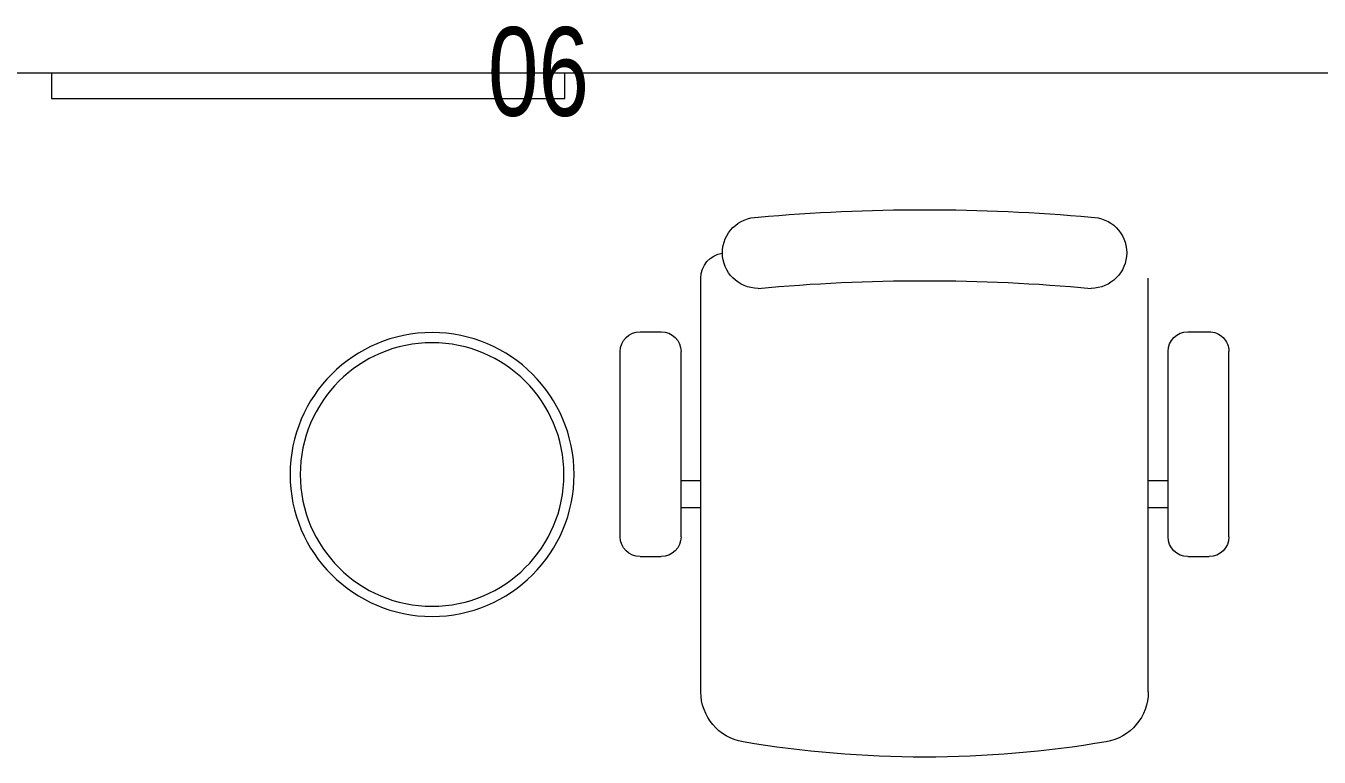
# Model space of a CAD drawing. Extents: x -234346 to 58427, y -132654 to -82394.
# Drawn here: x -36438 to -35163, y -101447 to -100726 of the extents above; entities that cross this region are included whole.
import ezdxf

# ---------------------------------------------------------------- set-up
doc = ezdxf.new("R2010")
doc.units = 0
doc.header["$LTSCALE"] = 8
doc.layers.get('0').update_dxf_attribs({"color": 9, "lineweight": 5})
for name, color, linetype, lineweight in [('72_EGR_EQP_TAG', 9, 'Continuous', 5), ('LOADING', 9, 'Continuous', 5), ('NEW Wall', 9, 'Continuous', 5), ('Walls', 9, 'Continuous', 5)]:
    doc.layers.add(name, color=color, linetype=linetype, lineweight=lineweight)
doc.styles.add('X3G_ENTITY_257CFD', font='swisscl.ttf', dxfattribs={"height": 200})

# ---------------------------------------------------------------- blocks, each defined once
blk = doc.blocks.new('WM00001-P')
at = {"layer": 'LOADING'}
for radius in [0.14, 0.13]:
    blk.add_circle((0, 0), radius, dxfattribs=at)
blk = doc.blocks.new('*X17')
for p, q in [((5, 3), (5, 3)), ((5, 3), (5, 3)), ((5, 3), (5, 3)), ((5, 3), (5, 3)), ((5, 3), (5, 3)), ((5, 3), (5, 3)), ((5, 3), (5, 3)), ((5, 3), (5, 3)), ((5, 3), (5, 3)), ((5, 3), (5, 3)), ((5, 3), (5, 3)), ((5, 3), (5, 3)), ((5, 3), (5, 3)), ((5, 3), (5, 3)), ((5, 3), (5, 3)), ((5, 3), (5, 3)), ((5, 3), (5, 3)), ((5, 3), (5, 3)), ((5, 3), (5, 3)), ((5, 3), (5, 3)), ((5, 3), (5, 3)), ((5, 3), (5, 3)), ((5, 3), (5, 3)), ((5, 3), (5, 3)), ((5, 3), (5, 3)), ((5, 3), (5, 3)), ((5, 3), (5, 3)), ((5, 3), (5, 3)), ((5, 3), (5, 3)), ((5, 3), (5, 3)), ((5, 3), (5, 3)), ((5, 3), (5, 3)), ((5, 3), (5, 3)), ((5, 3), (5, 3)), ((5, 3), (5, 3)), ((5, 3), (5, 3)), ((5, 3), (5, 3)), ((5, 3), (5, 3)), ((5, 3), (5, 3)), ((5, 3), (5, 3)), ((5, 3), (5, 3)), ((5, 3), (5, 3)), ((5, 3), (5, 3)), ((5, 3), (5, 3)), ((5, 3), (5, 3)), ((5, 3), (5, 3)), ((5, 3), (5, 3)), ((5, 3), (5, 3)), ((5, 3), (5, 3)), ((5, 3), (5, 3)), ((5, 3), (5, 3)), ((5, 3), (5, 3)), ((5, 3), (5, 3)), ((5, 3), (5, 3)), ((5, 3), (5, 3)), ((5, 3), (5, 3)), ((5, 3), (5, 3)), ((5, 3), (5, 3)), ((5, 3), (5, 3)), ((5, 3), (5, 3)), ((5, 3), (5, 3)), ((5, 3), (5, 3)), ((5, 3), (5, 3)), ((5, 3), (5, 3)), ((5, 3), (5, 3)), ((5, 3), (5, 3)), ((6, 3), (5, 3)), ((5, 3), (5, 3)), ((6, 3), (5, 3)), ((5, 3), (5, 3)), ((6, 3), (5, 3)), ((5, 3), (5, 3)), ((6, 3), (5, 3)), ((5, 3), (5, 3)), ((5, 3), (5, 3)), ((5, 3), (5, 3)), ((5, 3), (5, 3)), ((5, 3), (5, 3)), ((5, 3), (5, 3)), ((5, 3), (5, 3)), ((5, 3), (5, 3)), ((5, 3), (5, 3)), ((5, 3), (5, 3)), ((5, 3), (5, 3)), ((5, 3), (5, 3)), ((5, 3), (5, 3)), ((5, 3), (5, 3)), ((5, 3), (5, 3)), ((5, 3), (5, 3)), ((5, 3), (5, 3)), ((5, 3), (5, 3)), ((5, 3), (5, 3)), ((5, 3), (5, 3)), ((5, 3), (5, 3)), ((5, 3), (5, 3)), ((5, 3), (5, 3)), ((6, 3), (6, 3)), ((6, 3), (6, 3)), ((6, 3), (6, 3)), ((6, 3), (6, 3)), ((6, 3), (6, 3)), ((6, 3), (6, 3)), ((6, 3), (6, 3)), ((6, 3), (6, 3)), ((6, 3), (6, 3)), ((6, 3), (6, 3)), ((6, 3), (6, 3)), ((6, 3), (6, 3)), ((6, 3), (6, 3)), ((6, 3), (6, 3)), ((6, 3), (6, 3)), ((6, 3), (6, 3)), ((6, 3), (6, 3)), ((6, 3), (6, 3)), ((6, 3), (6, 3)), ((6, 3), (6, 3)), ((6, 3), (6, 3)), ((6, 3), (6, 3)), ((6, 3), (6, 3)), ((6, 3), (6, 3)), ((6, 3), (6, 3)), ((6, 3), (6, 3)), ((6, 3), (6, 3)), ((6, 3), (6, 3)), ((6, 3), (6, 3)), ((6, 3), (6, 3)), ((6, 3), (6, 3)), ((6, 3), (6, 3)), ((6, 3), (6, 3)), ((6, 3), (6, 3)), ((6, 3), (6, 3)), ((6, 3), (6, 3)), ((6, 3), (6, 3)), ((6, 3), (6, 3)), ((6, 3), (6, 3)), ((6, 3), (6, 3)), ((6, 3), (6, 3)), ((6, 3), (6, 3)), ((6, 3), (6, 3)), ((6, 3), (6, 3)), ((6, 3), (6, 3)), ((6, 3), (6, 3)), ((6, 3), (6, 3)), ((6, 3), (6, 3)), ((6, 3), (6, 3)), ((6, 3), (6, 3)), ((6, 3), (6, 3)), ((6, 3), (6, 3)), ((6, 3), (6, 3)), ((6, 3), (6, 3)), ((6, 3), (6, 3)), ((6, 3), (6, 3)), ((6, 3), (6, 3)), ((6, 3), (6, 3)), ((6, 3), (6, 3)), ((6, 3), (6, 3)), ((6, 3), (6, 3)), ((6, 3), (6, 3)), ((6, 3), (6, 3)), ((6, 3), (6, 3)), ((6, 3), (6, 3)), ((6, 3), (6, 3)), ((6, 3), (6, 3)), ((6, 3), (6, 3)), ((6, 3), (6, 3)), ((6, 3), (6, 3)), ((6, 3), (6, 3)), ((6, 3), (6, 3)), ((6, 3), (6, 3)), ((6, 3), (6, 3)), ((6, 3), (6, 3)), ((6, 3), (6, 3)), ((6, 3), (6, 3)), ((6, 3), (6, 3)), ((6, 3), (6, 3)), ((6, 3), (6, 3)), ((6, 3), (6, 3)), ((6, 3), (6, 3)), ((6, 3), (6, 3)), ((6, 3), (6, 3)), ((6, 3), (6, 3)), ((6, 3), (6, 3)), ((6, 3), (6, 3)), ((6, 3), (6, 3)), ((6, 3), (6, 3)), ((6, 3), (6, 3)), ((6, 3), (6, 3)), ((6, 3), (6, 3)), ((6, 3), (6, 3)), ((6, 3), (6, 3)), ((6, 3), (6, 3)), ((6, 3), (6, 3)), ((6, 3), (6, 3)), ((6, 3), (6, 3)), ((6, 3), (6, 3)), ((6, 3), (6, 3)), ((6, 3), (6, 3)), ((6, 3), (6, 3)), ((6, 3), (6, 3)), ((6, 3), (6, 3)), ((6, 3), (6, 3)), ((6, 3), (6, 3)), ((6, 3), (6, 3)), ((6, 3), (6, 3)), ((6, 3), (6, 3)), ((6, 3), (6, 3)), ((6, 3), (6, 3)), ((6, 3), (6, 3)), ((6, 3), (6, 3)), ((6, 3), (6, 3)), ((6, 3), (6, 3)), ((6, 3), (6, 3)), ((6, 3), (6, 3)), ((6, 3), (6, 3)), ((6, 3), (6, 3)), ((6, 3), (6, 3)), ((6, 3), (6, 3)), ((6, 3), (6, 3)), ((6, 3), (6, 3)), ((6, 3), (6, 3)), ((6, 3), (6, 3)), ((6, 3), (6, 3)), ((6, 3), (6, 3)), ((6, 3), (6, 3)), ((6, 3), (6, 3)), ((6, 3), (6, 3)), ((6, 3), (6, 3)), ((6, 3), (6, 3)), ((6, 3), (6, 3)), ((6, 3), (6, 3)), ((6, 3), (6, 3)), ((6, 3), (6, 3)), ((6, 3), (6, 3)), ((6, 3), (6, 3)), ((6, 3), (6, 3)), ((6, 3), (6, 3)), ((6, 3), (6, 3)), ((6, 3), (6, 3)), ((6, 3), (6, 3)), ((6, 3), (6, 3)), ((6, 3), (6, 3)), ((6, 3), (6, 3)), ((6, 3), (6, 3)), ((6, 3), (6, 3)), ((6, 3), (6, 3)), ((6, 3), (6, 3)), ((6, 3), (6, 3)), ((6, 3), (6, 3)), ((6, 3), (6, 3)), ((6, 3), (6, 3)), ((6, 3), (6, 3)), ((6, 3), (6, 3)), ((6, 3), (6, 3)), ((6, 3), (6, 3)), ((6, 3), (6, 3)), ((6, 3), (6, 3)), ((6, 3), (6, 3)), ((6, 3), (6, 3)), ((6, 3), (6, 3)), ((6, 3), (6, 3)), ((6, 3), (6, 3)), ((6, 3), (6, 3)), ((6, 3), (6, 3)), ((6, 3), (6, 3)), ((6, 3), (6, 3)), ((6, 3), (6, 3)), ((6, 3), (6, 3)), ((6, 3), (6, 3)), ((6, 3), (6, 3)), ((6, 3), (6, 3)), ((6, 3), (6, 3)), ((6, 3), (6, 3)), ((6, 3), (6, 3)), ((6, 3), (6, 3)), ((6, 3), (6, 3)), ((6, 3), (6, 3)), ((6, 3), (6, 3)), ((6, 3), (6, 3)), ((6, 3), (6, 3)), ((6, 3), (6, 3)), ((6, 3), (6, 3)), ((6, 3), (6, 3)), ((6, 3), (6, 3)), ((6, 3), (6, 3)), ((6, 3), (6, 3)), ((6, 3), (6, 3)), ((6, 3), (6, 3)), ((6, 3), (6, 3)), ((6, 3), (6, 3)), ((6, 3), (6, 3)), ((6, 3), (6, 3)), ((6, 3), (6, 3)), ((6, 3), (6, 3)), ((6, 3), (6, 3)), ((6, 3), (6, 3)), ((6, 3), (6, 3)), ((6, 3), (6, 3)), ((6, 3), (6, 3)), ((6, 3), (6, 3)), ((6, 3), (6, 3)), ((6, 3), (5, 3)), ((6, 3), (5, 3)), ((6, 3), (5, 3)), ((6, 3), (5, 3)), ((6, 3), (5, 3)), ((6, 3), (6, 3)), ((6, 3), (6, 3)), ((6, 3), (6, 3)), ((6, 3), (6, 3)), ((6, 3), (6, 3)), ((6, 3), (6, 3)), ((6, 3), (6, 3)), ((6, 3), (6, 3)), ((6, 3), (6, 3)), ((6, 3), (6, 3)), ((6, 3), (6, 3)), ((6, 3), (6, 3)), ((6, 3), (6, 3)), ((6, 3), (6, 3)), ((6, 3), (6, 3)), ((6, 3), (6, 3)), ((6, 3), (6, 3)), ((6, 3), (6, 3)), ((6, 3), (6, 3)), ((6, 3), (6, 3)), ((6, 3), (6, 3)), ((6, 3), (6, 3)), ((6, 3), (6, 3)), ((6, 3), (6, 3)), ((6, 3), (6, 3)), ((6, 3), (6, 3)), ((6, 3), (6, 3)), ((6, 3), (6, 3)), ((6, 3), (6, 3)), ((6, 3), (6, 3)), ((6, 3), (6, 3)), ((6, 3), (6, 3)), ((6, 3), (6, 3)), ((6, 3), (6, 3)), ((6, 3), (6, 3)), ((6, 3), (6, 3)), ((6, 3), (6, 3)), ((6, 3), (6, 3)), ((6, 3), (6, 3)), ((6, 3), (6, 3)), ((6, 3), (6, 3)), ((6, 3), (6, 3)), ((6, 3), (6, 3)), ((6, 3), (6, 3)), ((6, 3), (6, 3)), ((6, 3), (6, 3)), ((6, 3), (6, 3)), ((6, 3), (6, 3)), ((6, 3), (6, 3)), ((6, 3), (6, 3)), ((6, 3), (6, 3)), ((6, 3), (6, 3)), ((6, 3), (6, 3)), ((6, 3), (6, 3)), ((6, 3), (6, 3)), ((6, 3), (6, 3)), ((6, 3), (6, 3)), ((6, 3), (6, 3)), ((6, 3), (6, 3)), ((6, 3), (6, 3)), ((6, 3), (6, 3)), ((6, 3), (6, 3)), ((6, 3), (6, 3)), ((6, 3), (6, 3)), ((6, 3), (6, 3)), ((6, 3), (6, 3)), ((6, 3), (6, 3)), ((6, 3), (6, 3)), ((6, 3), (6, 3)), ((6, 3), (6, 3)), ((6, 3), (6, 3)), ((6, 3), (6, 3)), ((6, 3), (6, 3)), ((6, 3), (6, 3)), ((6, 3), (6, 3)), ((6, 3), (6, 3)), ((6, 3), (6, 3)), ((6, 3), (6, 3)), ((6, 3), (6, 3)), ((6, 3), (6, 3)), ((6, 3), (6, 3)), ((6, 3), (6, 3)), ((6, 3), (6, 3)), ((6, 3), (6, 3)), ((6, 3), (6, 3)), ((6, 3), (6, 3)), ((6, 3), (6, 3)), ((6, 3), (6, 3)), ((6, 3), (6, 3)), ((6, 3), (6, 3)), ((6, 3), (6, 3)), ((6, 3), (6, 3)), ((6, 3), (6, 3)), ((6, 3), (6, 3)), ((6, 3), (6, 3)), ((6, 3), (6, 3)), ((6, 3), (6, 3)), ((6, 3), (6, 3)), ((6, 3), (6, 3)), ((6, 3), (6, 3)), ((6, 3), (6, 3)), ((6, 3), (6, 3)), ((6, 3), (6, 3)), ((6, 3), (6, 3)), ((6, 3), (6, 3)), ((6, 3), (6, 3)), ((6, 3), (6, 3)), ((6, 3), (6, 3)), ((6, 3), (6, 3)), ((6, 3), (6, 3)), ((6, 3), (6, 3)), ((6, 3), (6, 3)), ((6, 3), (6, 3)), ((6, 3), (6, 3)), ((6, 3), (6, 3)), ((6, 3), (6, 3)), ((6, 3), (6, 3)), ((6, 3), (6, 3)), ((6, 3), (6, 3)), ((6, 3), (6, 3)), ((6, 3), (6, 3)), ((6, 3), (6, 3)), ((6, 3), (6, 3)), ((6, 3), (6, 3)), ((6, 3), (6, 3)), ((6, 3), (6, 3)), ((6, 3), (6, 3)), ((6, 3), (6, 3)), ((6, 3), (6, 3)), ((6, 3), (6, 3)), ((6, 3), (6, 3)), ((6, 3), (6, 3)), ((6, 3), (6, 3)), ((6, 3), (6, 3)), ((6, 3), (6, 3)), ((6, 3), (6, 3)), ((6, 3), (6, 3)), ((6, 3), (6, 3)), ((6, 3), (6, 3)), ((6, 3), (6, 3)), ((6, 3), (6, 3)), ((6, 3), (6, 3)), ((6, 3), (6, 3)), ((6, 3), (6, 3)), ((6, 3), (6, 3)), ((6, 3), (6, 3)), ((6, 3), (6, 3)), ((6, 3), (6, 3)), ((6, 3), (6, 3)), ((6, 3), (6, 3)), ((6, 3), (6, 3)), ((6, 3), (6, 3)), ((6, 3), (6, 3)), ((6, 3), (6, 3)), ((6, 3), (6, 3)), ((6, 3), (6, 3)), ((6, 3), (6, 3)), ((6, 3), (6, 3)), ((6, 3), (6, 3)), ((6, 3), (6, 3)), ((6, 3), (6, 3)), ((6, 3), (6, 3)), ((6, 3), (6, 3)), ((6, 3), (6, 3)), ((6, 3), (6, 3)), ((6, 3), (6, 3)), ((6, 3), (6, 3)), ((6, 3), (6, 3)), ((6, 3), (6, 3)), ((6, 3), (6, 3)), ((6, 3), (6, 3)), ((6, 3), (6, 3)), ((6, 3), (6, 3)), ((6, 3), (6, 3)), ((6, 3), (6, 3)), ((6, 3), (6, 3)), ((6, 3), (6, 3)), ((6, 3), (6, 3)), ((6, 3), (6, 3)), ((6, 3), (6, 3)), ((6, 3), (6, 3)), ((6, 3), (6, 3)), ((6, 3), (6, 3)), ((6, 3), (6, 3)), ((6, 3), (6, 3)), ((6, 3), (6, 3)), ((6, 3), (6, 3)), ((6, 3), (6, 3)), ((6, 3), (6, 3)), ((6, 3), (6, 3)), ((6, 3), (6, 3)), ((6, 3), (6, 3)), ((6, 3), (6, 3)), ((6, 3), (6, 3)), ((6, 3), (6, 3)), ((6, 3), (6, 3)), ((6, 3), (6, 3)), ((6, 3), (6, 3)), ((6, 3), (6, 3)), ((6, 3), (6, 3)), ((6, 3), (6, 3)), ((6, 3), (6, 3)), ((6, 3), (6, 3)), ((6, 3), (6, 3)), ((6, 3), (6, 3)), ((6, 3), (6, 3)), ((6, 3), (6, 3)), ((6, 3), (6, 3)), ((6, 3), (6, 3)), ((6, 3), (6, 3)), ((6, 3), (6, 3)), ((6, 3), (6, 3)), ((6, 3), (6, 3)), ((6, 3), (6, 3)), ((6, 3), (6, 3)), ((6, 3), (6, 3)), ((6, 3), (6, 3)), ((6, 3), (6, 3)), ((6, 3), (6, 3)), ((6, 3), (6, 3)), ((6, 3), (6, 3)), ((6, 3), (6, 3)), ((6, 3), (6, 3)), ((6, 3), (6, 3)), ((6, 3), (6, 3)), ((6, 3), (6, 3)), ((6, 3), (6, 3)), ((6, 3), (6, 3)), ((6, 3), (6, 3)), ((6, 3), (6, 3)), ((6, 3), (6, 3)), ((6, 3), (6, 3)), ((6, 3), (6, 3)), ((6, 3), (6, 3)), ((6, 3), (6, 3)), ((6, 3), (6, 3)), ((6, 3), (6, 3)), ((6, 3), (6, 3)), ((6, 3), (6, 3)), ((6, 3), (6, 3)), ((6, 3), (6, 3)), ((6, 3), (6, 3)), ((6, 3), (6, 3)), ((6, 3), (6, 3)), ((6, 3), (6, 3)), ((6, 3), (6, 3)), ((6, 3), (6, 3)), ((6, 3), (6, 3)), ((6, 3), (6, 3)), ((6, 3), (6, 3)), ((6, 3), (6, 3)), ((6, 3), (6, 3)), ((6, 3), (6, 3)), ((6, 3), (6, 3)), ((6, 3), (6, 3)), ((6, 3), (6, 3)), ((6, 3), (6, 3)), ((6, 3), (6, 3)), ((6, 3), (6, 3)), ((6, 3), (6, 3)), ((6, 3), (6, 3)), ((6, 3), (6, 3)), ((6, 3), (6, 3)), ((6, 3), (6, 3)), ((6, 3), (6, 3)), ((6, 3), (6, 3)), ((6, 3), (6, 3)), ((6, 3), (6, 3)), ((6, 3), (6, 3)), ((6, 3), (6, 3)), ((6, 3), (6, 3)), ((6, 3), (6, 3)), ((6, 3), (6, 3)), ((6, 3), (6, 3)), ((6, 3), (6, 3)), ((6, 3), (6, 3)), ((6, 3), (6, 3)), ((6, 3), (6, 3)), ((6, 3), (6, 3)), ((6, 3), (6, 3)), ((6, 3), (6, 3)), ((6, 3), (6, 3)), ((6, 3), (6, 3)), ((6, 3), (6, 3)), ((6, 3), (6, 3)), ((6, 3), (6, 3)), ((6, 3), (6, 3)), ((6, 3), (6, 3)), ((6, 3), (6, 3)), ((6, 3), (6, 3)), ((6, 3), (6, 3)), ((6, 3), (6, 3)), ((6, 3), (6, 3)), ((6, 3), (6, 3)), ((6, 3), (6, 3)), ((6, 3), (6, 3)), ((6, 3), (6, 3)), ((6, 3), (6, 3)), ((6, 3), (6, 3)), ((6, 3), (6, 3)), ((6, 3), (6, 3)), ((6, 3), (6, 3)), ((6, 3), (6, 3)), ((6, 3), (6, 3)), ((6, 3), (6, 3)), ((6, 3), (6, 3)), ((6, 3), (6, 3)), ((6, 3), (6, 3)), ((6, 3), (6, 3)), ((6, 3), (6, 3)), ((6, 3), (6, 3)), ((6, 3), (6, 3)), ((6, 3), (6, 3)), ((6, 3), (6, 3)), ((6, 3), (6, 3)), ((6, 3), (6, 3)), ((6, 3), (6, 3))]:
    blk.add_line(p, q)
blk = doc.blocks.new('*X18')
for p, q in [((13, 1), (13, 1)), ((13, 1), (13, 1)), ((13, 1), (13, 1)), ((13, 1), (13, 1)), ((13, 1), (13, 1)), ((13, 1), (13, 1)), ((13, 1), (13, 1)), ((13, 1), (13, 1)), ((13, 1), (13, 1)), ((13, 1), (13, 1)), ((13, 1), (13, 1)), ((13, 1), (13, 1)), ((13, 1), (13, 1)), ((13, 1), (13, 1)), ((13, 1), (13, 1)), ((13, 1), (14, 1)), ((13, 1), (14, 1)), ((13, 1), (14, 1)), ((13, 1), (13, 1)), ((13, 1), (13, 1)), ((13, 1), (13, 1)), ((13, 1), (13, 1)), ((13, 1), (13, 1)), ((13, 1), (13, 1)), ((13, 1), (13, 1)), ((13, 1), (13, 1)), ((13, 1), (13, 1)), ((13, 1), (13, 1)), ((13, 1), (13, 1)), ((13, 1), (13, 1)), ((13, 1), (13, 1)), ((13, 1), (13, 1)), ((13, 1), (13, 1)), ((13, 1), (13, 1)), ((13, 1), (13, 1)), ((13, 1), (13, 1)), ((13, 1), (13, 1)), ((13, 1), (13, 1)), ((13, 1), (13, 1)), ((13, 1), (13, 1)), ((13, 1), (13, 1)), ((13, 1), (13, 1)), ((13, 1), (13, 1)), ((13, 1), (13, 1)), ((13, 1), (13, 1)), ((13, 1), (13, 1)), ((13, 1), (13, 1)), ((13, 1), (13, 1)), ((13, 1), (13, 1)), ((13, 1), (13, 1)), ((13, 1), (13, 1)), ((13, 1), (13, 1)), ((13, 1), (13, 1)), ((13, 1), (13, 1)), ((13, 1), (13, 1)), ((13, 1), (13, 1)), ((13, 1), (13, 1)), ((13, 1), (13, 1)), ((13, 1), (13, 1)), ((13, 1), (13, 1)), ((13, 1), (13, 1)), ((13, 1), (13, 1)), ((13, 1), (13, 1)), ((13, 1), (13, 1)), ((13, 1), (13, 1)), ((13, 1), (13, 1)), ((13, 1), (13, 1)), ((13, 1), (13, 1)), ((13, 1), (13, 1)), ((13, 1), (13, 1)), ((13, 1), (13, 1)), ((13, 1), (13, 1)), ((13, 1), (13, 1)), ((13, 1), (13, 1)), ((13, 1), (13, 1)), ((13, 1), (13, 1)), ((13, 1), (13, 1)), ((13, 1), (13, 1)), ((13, 1), (13, 1)), ((13, 1), (13, 1)), ((13, 1), (13, 1)), ((13, 1), (13, 1)), ((13, 1), (13, 1)), ((13, 1), (13, 1)), ((13, 1), (13, 1)), ((13, 1), (13, 1)), ((13, 1), (13, 1)), ((13, 1), (13, 1)), ((13, 1), (13, 1)), ((13, 1), (13, 1)), ((13, 1), (13, 1)), ((13, 1), (13, 1)), ((13, 1), (13, 1)), ((13, 1), (13, 1)), ((13, 1), (13, 1)), ((13, 1), (13, 1)), ((13, 1), (13, 1)), ((13, 1), (13, 1)), ((13, 1), (13, 1)), ((13, 1), (13, 1)), ((13, 1), (13, 1)), ((13, 1), (13, 1)), ((13, 1), (13, 1)), ((13, 1), (13, 1)), ((13, 1), (13, 1)), ((13, 1), (13, 1)), ((13, 1), (13, 1)), ((13, 1), (13, 1)), ((13, 1), (13, 1)), ((13, 1), (13, 1)), ((13, 1), (13, 1)), ((13, 1), (13, 1)), ((13, 1), (13, 1)), ((13, 1), (13, 1)), ((13, 1), (13, 1)), ((13, 1), (13, 1)), ((13, 1), (13, 1)), ((13, 1), (13, 1)), ((13, 1), (13, 1)), ((13, 1), (13, 1)), ((13, 1), (13, 1)), ((13, 1), (13, 1)), ((13, 1), (13, 1)), ((13, 1), (14, 1)), ((13, 0), (13, 0)), ((13, 0), (13, 0)), ((13, 0), (13, 0)), ((13, 0), (13, 0)), ((13, 0), (13, 0)), ((13, 0), (13, 0)), ((13, 0), (13, 0)), ((13, 0), (13, 0)), ((13, 0), (13, 0)), ((13, 0), (13, 0)), ((13, 0), (13, 0)), ((13, 0), (13, 0)), ((13, 0), (13, 0)), ((13, 0), (13, 0)), ((13, 0), (13, 0)), ((13, 0), (13, 0)), ((13, 0), (13, 0)), ((13, 0), (13, 0)), ((13, 0), (13, 0)), ((13, 0), (13, 0)), ((13, 0), (13, 0)), ((13, 0), (13, 0)), ((13, 0), (13, 0)), ((13, 0), (13, 0)), ((13, 0), (13, 0)), ((13, 0), (13, 0)), ((13, 0), (13, 0)), ((13, 0), (13, 0)), ((13, 0), (13, 0)), ((13, 0), (13, 0)), ((13, 0), (13, 0)), ((13, 0), (13, 0)), ((13, 0), (13, 0)), ((13, 0), (13, 0)), ((13, 0), (13, 0)), ((13, 0), (13, 0)), ((13, 0), (13, 0)), ((13, 0), (13, 0)), ((13, 0), (13, 0)), ((13, 0), (13, 0)), ((13, 0), (13, 0)), ((13, 0), (13, 0)), ((13, 0), (13, 0)), ((13, 0), (13, 0)), ((13, 0), (13, 0)), ((13, 0), (13, 0)), ((13, 0), (13, 0)), ((13, 0), (13, 0)), ((13, 0), (14, 0)), ((13, 0), (14, 0)), ((13, 0), (13, 0)), ((13, 0), (14, 0)), ((14, 1), (14, 1)), ((14, 1), (14, 1)), ((14, 1), (14, 1)), ((14, 1), (14, 1)), ((14, 1), (14, 1)), ((14, 1), (14, 1)), ((14, 1), (14, 1)), ((14, 1), (14, 1)), ((14, 1), (14, 1)), ((14, 1), (14, 1)), ((14, 1), (14, 1)), ((14, 1), (14, 1)), ((14, 1), (14, 1)), ((14, 1), (14, 1)), ((14, 1), (14, 1)), ((14, 1), (14, 1)), ((14, 1), (14, 1)), ((14, 1), (14, 1)), ((14, 1), (14, 1)), ((14, 1), (14, 1)), ((14, 1), (14, 1)), ((14, 1), (14, 1)), ((14, 1), (14, 1)), ((14, 1), (14, 1)), ((14, 1), (14, 1)), ((14, 1), (14, 1)), ((14, 1), (14, 1)), ((14, 1), (14, 1)), ((14, 1), (14, 1)), ((14, 1), (14, 1)), ((14, 1), (14, 1)), ((14, 1), (14, 1)), ((14, 1), (14, 1)), ((14, 1), (14, 1)), ((14, 1), (14, 1)), ((14, 1), (14, 1)), ((14, 1), (14, 1)), ((14, 1), (14, 1)), ((14, 1), (14, 1)), ((14, 1), (14, 1)), ((14, 1), (14, 1)), ((14, 1), (14, 1)), ((14, 1), (14, 1)), ((14, 1), (14, 1)), ((14, 1), (14, 1)), ((14, 1), (14, 1)), ((14, 1), (14, 1)), ((14, 1), (14, 1)), ((14, 1), (14, 1)), ((14, 1), (14, 1)), ((14, 1), (14, 1)), ((14, 1), (14, 1)), ((14, 1), (14, 1)), ((14, 1), (14, 1)), ((14, 1), (14, 1)), ((14, 1), (14, 1)), ((14, 1), (14, 1)), ((14, 1), (14, 1)), ((14, 1), (14, 1)), ((14, 1), (14, 1)), ((14, 1), (14, 1)), ((14, 1), (14, 1)), ((14, 1), (14, 1)), ((14, 1), (14, 1)), ((14, 1), (14, 1)), ((14, 1), (14, 1)), ((14, 1), (14, 1)), ((14, 1), (14, 1)), ((14, 1), (14, 1)), ((14, 1), (14, 1)), ((14, 1), (14, 1)), ((14, 1), (14, 1)), ((14, 1), (14, 1)), ((14, 1), (14, 1)), ((14, 1), (14, 1)), ((14, 1), (14, 1)), ((14, 1), (14, 1)), ((14, 1), (14, 1)), ((14, 1), (14, 1)), ((14, 1), (14, 1)), ((14, 1), (14, 1)), ((14, 1), (14, 1)), ((14, 1), (14, 1)), ((14, 1), (14, 1)), ((14, 1), (14, 1)), ((14, 1), (14, 1)), ((14, 1), (14, 1)), ((14, 1), (14, 1)), ((14, 1), (14, 1)), ((14, 1), (14, 1)), ((14, 1), (14, 1)), ((14, 1), (14, 1)), ((14, 1), (14, 1)), ((14, 1), (14, 1)), ((14, 0), (14, 0)), ((14, 0), (14, 0)), ((14, 0), (14, 0)), ((14, 0), (14, 0)), ((14, 0), (14, 0)), ((14, 0), (14, 0)), ((14, 0), (14, 0)), ((14, 0), (14, 0)), ((14, 0), (14, 0)), ((14, 0), (14, 0)), ((14, 0), (14, 0)), ((14, 0), (14, 0)), ((14, 0), (14, 0)), ((14, 0), (14, 0)), ((14, 0), (14, 0)), ((14, 0), (14, 0)), ((14, 0), (14, 0)), ((14, 0), (14, 0)), ((14, 0), (14, 0)), ((14, 0), (14, 0)), ((14, 0), (14, 0)), ((14, 0), (14, 0)), ((14, 0), (14, 0)), ((14, 0), (14, 0)), ((14, 0), (14, 0)), ((14, 0), (14, 0)), ((14, 0), (14, 0)), ((14, 0), (14, 0)), ((14, 0), (14, 0)), ((14, 0), (14, 0)), ((14, 0), (14, 0)), ((14, 0), (14, 0)), ((14, 0), (14, 0)), ((14, 0), (14, 0)), ((14, 0), (14, 0)), ((14, 0), (14, 0)), ((14, 0), (14, 0)), ((14, 0), (14, 0)), ((14, 0), (14, 0)), ((14, 0), (14, 0)), ((14, 0), (14, 0)), ((14, 0), (14, 0)), ((14, 0), (14, 0)), ((14, 0), (14, 0)), ((14, 0), (14, 0)), ((14, 0), (14, 0)), ((14, 0), (14, 0)), ((14, 0), (14, 0)), ((13, 0), (13, 0)), ((13, 0), (14, 0)), ((13, 0), (13, 0)), ((13, 0), (14, 0)), ((13, 0), (13, 0)), ((13, 0), (14, 0)), ((13, 0), (13, 0)), ((13, 0), (13, 0)), ((13, 0), (13, 0)), ((13, 0), (13, 0)), ((13, 0), (14, 0)), ((13, 0), (13, 0)), ((13, 0), (14, 0)), ((13, 0), (13, 0)), ((13, 0), (14, 0)), ((13, 0), (13, 0)), ((13, 0), (14, 0)), ((13, 0), (13, 0)), ((13, 0), (14, 0)), ((13, 0), (13, 0)), ((13, 0), (14, 0)), ((13, 0), (13, 0)), ((13, 0), (14, 0)), ((13, 0), (13, 0)), ((13, 0), (13, 0)), ((13, 0), (13, 0)), ((13, 0), (14, 0)), ((13, 0), (13, 0)), ((13, 0), (14, 0)), ((13, 0), (13, 0)), ((13, 0), (14, 0)), ((13, 0), (13, 0)), ((13, 0), (14, 0)), ((13, 0), (13, 0)), ((13, 0), (13, 0)), ((13, 0), (13, 0)), ((13, 0), (13, 0)), ((13, 0), (13, 0)), ((13, 0), (13, 0)), ((13, 0), (13, 0)), ((13, 0), (13, 0)), ((13, 0), (13, 0)), ((13, 0), (13, 0)), ((13, 0), (13, 0)), ((13, 0), (13, 0)), ((13, 0), (13, 0)), ((13, 0), (13, 0)), ((13, 0), (13, 0)), ((13, 0), (13, 0)), ((13, 0), (13, 0)), ((13, 0), (13, 0)), ((13, 0), (13, 0)), ((13, 0), (13, 0)), ((13, 0), (13, 0)), ((13, 0), (13, 0)), ((13, 0), (13, 0)), ((13, 0), (13, 0)), ((13, 0), (13, 0)), ((13, 0), (13, 0)), ((13, 0), (13, 0)), ((13, 0), (13, 0)), ((13, 0), (13, 0)), ((13, 0), (13, 0)), ((13, 0), (13, 0)), ((13, -1), (13, -1)), ((13, -1), (13, -1)), ((13, -1), (13, -1)), ((13, -1), (13, -1)), ((13, -1), (13, -1)), ((13, -1), (14, -1)), ((13, -1), (13, -1)), ((14, 0), (14, 0)), ((14, 0), (14, 0)), ((14, 0), (14, 0)), ((14, 0), (14, 0)), ((14, 0), (14, 0)), ((14, 0), (14, 0)), ((14, 0), (14, 0)), ((14, 0), (14, 0)), ((14, 0), (14, 0)), ((14, 0), (14, 0)), ((14, 0), (14, 0)), ((14, 0), (14, 0)), ((14, 0), (14, 0)), ((14, 0), (14, 0)), ((14, 0), (14, 0)), ((13, 0), (14, 0)), ((14, 0), (14, 0)), ((14, 0), (14, 0)), ((14, 0), (14, 0)), ((14, 0), (14, 0)), ((14, 0), (14, 0)), ((14, 0), (14, 0)), ((14, 0), (14, 0)), ((14, 0), (14, 0)), ((14, 0), (14, 0)), ((14, 0), (14, 0)), ((14, 0), (14, 0)), ((14, 0), (14, 0)), ((14, 0), (14, 0)), ((14, 0), (14, 0)), ((14, 0), (14, 0)), ((14, 0), (14, 0)), ((14, 0), (14, 0)), ((14, 0), (14, 0)), ((14, 0), (14, 0)), ((14, 0), (14, 0)), ((14, 0), (14, 0)), ((14, 0), (14, 0)), ((14, 0), (14, 0)), ((14, 0), (14, 0)), ((14, 0), (14, 0)), ((14, 0), (14, 0)), ((14, 0), (14, 0)), ((14, 0), (14, 0)), ((14, 0), (14, 0)), ((14, 0), (14, 0)), ((14, 0), (14, 0)), ((14, 0), (14, 0)), ((14, 0), (14, 0)), ((14, 0), (14, 0)), ((14, -1), (14, -1)), ((14, -1), (14, -1)), ((14, -1), (14, -1)), ((14, -1), (14, -1)), ((14, -1), (14, -1))]:
    blk.add_line(p, q)
blk = doc.blocks.new('GF21018-P')
for p, q in [((-0.2207, 0.4756), (-0.2207, 0.0675)), ((0.2205, 0.4756), (0.2205, 0.0675)), ((-0.2806, 0.3422), (-0.2598, 0.3422)), ((0.2596, 0.3422), (0.2804, 0.3422)), ((-0.3002, 0.3226), (-0.3002, 0.14)), ((-0.2402, 0.3226), (-0.2402, 0.14)), ((0.24, 0.3226), (0.24, 0.14)), ((0.3, 0.3226), (0.3, 0.14)), ((-0.2402, 0.2937), (-0.2207, 0.2937)), ((0.2205, 0.2937), (0.24, 0.2937)), ((-0.2402, 0.2671), (-0.2207, 0.2671)), ((0.2205, 0.2671), (0.24, 0.2671)), ((-0.2806, 0.1204), (-0.2598, 0.1204)), ((0.2596, 0.1204), (0.2804, 0.1204))]:
    blk.add_line(p, q)
for points in [[(0.24, 0.2937), (0.24, 0.2937), (0.24, 0.2937), (0.24, 0.2937), (0.24, 0.2937), (0.24, 0.2937), (0.24, 0.2937), (0.24, 0.2937), (0.24, 0.2937), (0.24, 0.2937), (0.24, 0.2937), (0.24, 0.2937), (0.24, 0.2937), (0.24, 0.2937), (0.24, 0.2937), (0.24, 0.2937), (0.24, 0.2937), (0.24, 0.2937), (0.24, 0.2937), (0.24, 0.2937), (0.24, 0.2937), (0.24, 0.2937), (0.24, 0.2937), (0.24, 0.2937), (0.24, 0.2937), (0.24, 0.2937), (0.24, 0.2937), (0.24, 0.2937), (0.24, 0.2937), (0.24, 0.2937), (0.24, 0.2937), (0.24, 0.2937), (0.24, 0.2937), (0.24, 0.2937), (0.24, 0.2937), (0.24, 0.2937), (0.24, 0.2937), (0.24, 0.2937), (0.24, 0.2937), (0.24, 0.2937), (0.24, 0.2937), (0.24, 0.2937), (0.24, 0.2937), (0.24, 0.2937), (0.24, 0.2937), (0.24, 0.2937), (0.24, 0.2937), (0.24, 0.2937), (0.24, 0.2937), (0.24, 0.2937), (0.24, 0.2937), (0.24, 0.2937), (0.24, 0.2937), (0.24, 0.2937), (0.24, 0.2937), (0.24, 0.2937), (0.24, 0.2937), (0.24, 0.2937), (0.24, 0.2937), (0.24, 0.2937), (0.24, 0.2937), (0.24, 0.2937), (0.24, 0.2937), (0.24, 0.2937), (0.24, 0.2937), (0.24, 0.2937), (0.24, 0.2937), (0.24, 0.2937), (0.24, 0.2937), (0.24, 0.2937), (0.24, 0.2937), (0.24, 0.2937), (0.24, 0.2937), (0.24, 0.2937), (0.24, 0.2937), (0.24, 0.2937), (0.24, 0.2937), (0.24, 0.2937), (0.24, 0.2937), (0.24, 0.2937), (0.24, 0.2937), (0.24, 0.2937), (0.24, 0.2937), (0.24, 0.2937), (0.24, 0.2937), (0.24, 0.2937), (0.24, 0.2937), (0.24, 0.2937), (0.24, 0.2937), (0.24, 0.2937), (0.24, 0.2937), (0.24, 0.2937), (0.24, 0.2937), (0.24, 0.2937), (0.24, 0.2937), (0.24, 0.2937), (0.24, 0.2937), (0.24, 0.2937), (0.24, 0.2937), (0.24, 0.2937), (0.24, 0.2937), (0.24, 0.2937), (0.24, 0.2937), (0.24, 0.2937), (0.24, 0.2937), (0.24, 0.2937), (0.24, 0.2937), (0.24, 0.2937), (0.24, 0.2937), (0.24, 0.2937), (0.24, 0.2937), (0.24, 0.2937), (0.24, 0.2937), (0.24, 0.2937), (0.24, 0.2937), (0.24, 0.2937), (0.24, 0.2937), (0.24, 0.2937), (0.24, 0.2937), (0.24, 0.2937), (0.24, 0.2937), (0.24, 0.2937), (0.24, 0.2937), (0.24, 0.2937), (0.24, 0.2937), (0.24, 0.2937), (0.24, 0.2937), (0.24, 0.2937), (0.24, 0.2937), (0.24, 0.2937), (0.24, 0.2937), (0.24, 0.2937), (0.24, 0.2937), (0.24, 0.2937), (0.24, 0.2937), (0.24, 0.2937), (0.24, 0.2937), (0.24, 0.2937), (0.24, 0.2937), (0.24, 0.2937), (0.24, 0.2937), (0.24, 0.2937), (0.24, 0.2937), (0.24, 0.2937), (0.24, 0.2937), (0.24, 0.2937), (0.24, 0.2937), (0.24, 0.2937), (0.24, 0.2937), (0.24, 0.2937), (0.24, 0.2937), (0.24, 0.2937), (0.24, 0.2937), (0.24, 0.2937), (0.24, 0.2937), (0.24, 0.2937), (0.24, 0.2937), (0.24, 0.2937), (0.24, 0.2937), (0.24, 0.2937), (0.24, 0.2937), (0.24, 0.2937), (0.24, 0.2937), (0.24, 0.2937), (0.24, 0.2937), (0.24, 0.2937), (0.24, 0.2937), (0.24, 0.2937), (0.24, 0.2937), (0.24, 0.2937), (0.24, 0.2937), (0.24, 0.2937), (0.24, 0.2937), (0.24, 0.2937), (0.24, 0.2937), (0.24, 0.2937), (0.24, 0.2937), (0.24, 0.2937), (0.24, 0.2937), (0.24, 0.2937), (0.24, 0.2937), (0.24, 0.2937), (0.24, 0.2937), (0.24, 0.2937), (0.24, 0.2937), (0.24, 0.2937), (0.24, 0.2937), (0.24, 0.2937), (0.24, 0.2937), (0.24, 0.2937), (0.24, 0.2937), (0.24, 0.2937), (0.24, 0.2937), (0.24, 0.2937), (0.24, 0.2937), (0.24, 0.2937), (0.24, 0.2937), (0.24, 0.2937), (0.24, 0.2937), (0.24, 0.2937), (0.24, 0.2937), (0.24, 0.2937), (0.24, 0.2937), (0.24, 0.2937), (0.24, 0.2937), (0.24, 0.2937), (0.24, 0.2937), (0.24, 0.2937), (0.24, 0.2937), (0.24, 0.2937), (0.24, 0.2937), (0.24, 0.2937), (0.24, 0.2937), (0.24, 0.2937), (0.24, 0.2937), (0.24, 0.2937), (0.24, 0.2937), (0.24, 0.2937), (0.24, 0.2937), (0.24, 0.2937), (0.24, 0.2937), (0.24, 0.2937), (0.24, 0.2937), (0.24, 0.2937), (0.24, 0.2937), (0.24, 0.2937), (0.24, 0.2937), (0.24, 0.2937), (0.24, 0.2937), (0.24, 0.2937), (0.24, 0.2937), (0.24, 0.2937), (0.24, 0.2937), (0.24, 0.2937), (0.24, 0.2937), (0.24, 0.2937), (0.24, 0.2937), (0.24, 0.2937), (0.24, 0.2937), (0.24, 0.2937), (0.24, 0.2937), (0.24, 0.2937), (0.24, 0.2937), (0.24, 0.2937), (0.24, 0.2937), (0.24, 0.2937), (0.24, 0.2937), (0.24, 0.2937), (0.24, 0.2937), (0.24, 0.2937), (0.24, 0.2937), (0.24, 0.2937), (0.24, 0.2937), (0.24, 0.2937), (0.24, 0.2937), (0.24, 0.2937), (0.24, 0.2937), (0.24, 0.2937), (0.24, 0.2937), (0.24, 0.2937), (0.24, 0.2937), (0.24, 0.2937), (0.24, 0.2937), (0.24, 0.2937), (0.24, 0.2937), (0.24, 0.2937), (0.24, 0.2937), (0.24, 0.2937), (0.24, 0.2937), (0.24, 0.2937), (0.24, 0.2937), (0.24, 0.2937), (0.24, 0.2937), (0.24, 0.2937), (0.24, 0.2937), (0.24, 0.2937), (0.24, 0.2937)], [(0.24, 0.2937), (0.24, 0.2937), (0.24, 0.2937), (0.24, 0.2937), (0.24, 0.2937), (0.24, 0.2937), (0.24, 0.2937), (0.24, 0.2937), (0.24, 0.2937), (0.24, 0.2937), (0.24, 0.2937), (0.24, 0.2937), (0.24, 0.2937), (0.24, 0.2937), (0.24, 0.2937), (0.24, 0.2937), (0.24, 0.2937), (0.24, 0.2937), (0.24, 0.2937), (0.24, 0.2937), (0.24, 0.2937), (0.24, 0.2937), (0.24, 0.2937), (0.24, 0.2937), (0.24, 0.2937), (0.24, 0.2937), (0.24, 0.2937), (0.24, 0.2937), (0.24, 0.2937), (0.24, 0.2937), (0.24, 0.2937), (0.24, 0.2937), (0.24, 0.2937), (0.24, 0.2937), (0.24, 0.2937), (0.24, 0.2937), (0.24, 0.2937), (0.24, 0.2937), (0.24, 0.2937), (0.24, 0.2937), (0.24, 0.2937), (0.24, 0.2937), (0.24, 0.2937), (0.24, 0.2937), (0.24, 0.2937), (0.24, 0.2937), (0.24, 0.2937), (0.24, 0.2937), (0.24, 0.2937), (0.24, 0.2937), (0.24, 0.2937), (0.24, 0.2937), (0.24, 0.2937), (0.24, 0.2937), (0.24, 0.2937), (0.24, 0.2937), (0.24, 0.2937), (0.24, 0.2937), (0.24, 0.2937), (0.24, 0.2937), (0.24, 0.2937), (0.24, 0.2937), (0.24, 0.2937), (0.24, 0.2937), (0.24, 0.2937), (0.24, 0.2937), (0.24, 0.2937), (0.24, 0.2937), (0.24, 0.2937), (0.24, 0.2937), (0.24, 0.2937), (0.24, 0.2937), (0.24, 0.2937), (0.24, 0.2937), (0.24, 0.2937), (0.24, 0.2937), (0.24, 0.2937), (0.24, 0.2937), (0.24, 0.2937), (0.24, 0.2937), (0.24, 0.2937), (0.24, 0.2937), (0.24, 0.2937), (0.24, 0.2937), (0.24, 0.2937), (0.24, 0.2937), (0.24, 0.2937), (0.24, 0.2937), (0.24, 0.2937), (0.24, 0.2937), (0.24, 0.2937), (0.24, 0.2937), (0.24, 0.2937), (0.24, 0.2937), (0.24, 0.2937), (0.24, 0.2937), (0.24, 0.2937), (0.24, 0.2937), (0.24, 0.2937), (0.24, 0.2937), (0.24, 0.2937), (0.24, 0.2937), (0.24, 0.2937), (0.24, 0.2937), (0.24, 0.2937), (0.24, 0.2937), (0.24, 0.2937), (0.24, 0.2937), (0.24, 0.2937), (0.24, 0.2937), (0.24, 0.2937), (0.24, 0.2937), (0.24, 0.2937), (0.24, 0.2937), (0.24, 0.2937), (0.24, 0.2937), (0.24, 0.2937), (0.24, 0.2937), (0.24, 0.2937), (0.24, 0.2937), (0.24, 0.2937), (0.24, 0.2937), (0.24, 0.2937), (0.24, 0.2937), (0.24, 0.2937), (0.24, 0.2937), (0.24, 0.2937), (0.24, 0.2937), (0.24, 0.2937), (0.24, 0.2937), (0.24, 0.2937), (0.24, 0.2937), (0.24, 0.2937), (0.24, 0.2937), (0.24, 0.2937), (0.24, 0.2937), (0.24, 0.2937), (0.24, 0.2937), (0.24, 0.2937), (0.24, 0.2937), (0.24, 0.2937), (0.24, 0.2937), (0.24, 0.2937), (0.24, 0.2937), (0.24, 0.2937), (0.24, 0.2937), (0.24, 0.2937), (0.24, 0.2937), (0.24, 0.2937), (0.24, 0.2937), (0.24, 0.2937), (0.24, 0.2937), (0.24, 0.2937), (0.24, 0.2937), (0.24, 0.2937), (0.24, 0.2937), (0.24, 0.2937), (0.24, 0.2937), (0.24, 0.2937), (0.24, 0.2937), (0.24, 0.2937), (0.24, 0.2937), (0.24, 0.2937), (0.24, 0.2937), (0.24, 0.2937), (0.24, 0.2937), (0.24, 0.2937), (0.24, 0.2937), (0.24, 0.2937), (0.24, 0.2937), (0.24, 0.2937), (0.24, 0.2937), (0.24, 0.2937), (0.24, 0.2937), (0.24, 0.2937), (0.24, 0.2937), (0.24, 0.2937), (0.24, 0.2937), (0.24, 0.2937), (0.24, 0.2937), (0.24, 0.2937), (0.24, 0.2937), (0.24, 0.2937), (0.24, 0.2937), (0.24, 0.2937), (0.24, 0.2937), (0.24, 0.2937), (0.24, 0.2937), (0.24, 0.2937), (0.24, 0.2937), (0.24, 0.2937), (0.24, 0.2937), (0.24, 0.2937), (0.24, 0.2937), (0.24, 0.2937), (0.24, 0.2937), (0.24, 0.2937), (0.24, 0.2937), (0.24, 0.2937), (0.24, 0.2937), (0.24, 0.2937), (0.24, 0.2937), (0.24, 0.2937), (0.24, 0.2937), (0.24, 0.2937), (0.24, 0.2937), (0.24, 0.2937), (0.24, 0.2937), (0.24, 0.2937), (0.24, 0.2937), (0.24, 0.2937), (0.24, 0.2937), (0.24, 0.2937), (0.24, 0.2937), (0.24, 0.2937), (0.24, 0.2937), (0.24, 0.2937), (0.24, 0.2937), (0.24, 0.2937)], [(0.24, 0.2937), (0.24, 0.2937), (0.24, 0.2937), (0.24, 0.2937), (0.24, 0.2937), (0.24, 0.2937), (0.24, 0.2937), (0.24, 0.2937), (0.24, 0.2937), (0.24, 0.2937), (0.24, 0.2937), (0.24, 0.2937), (0.24, 0.2937), (0.24, 0.2937), (0.24, 0.2937), (0.24, 0.2937), (0.24, 0.2937), (0.24, 0.2937), (0.24, 0.2937), (0.24, 0.2937), (0.24, 0.2937), (0.24, 0.2937), (0.24, 0.2937), (0.24, 0.2937), (0.24, 0.2937), (0.24, 0.2937), (0.24, 0.2937), (0.24, 0.2937), (0.24, 0.2937), (0.24, 0.2937), (0.24, 0.2937), (0.24, 0.2937), (0.24, 0.2937), (0.24, 0.2937), (0.24, 0.2937), (0.24, 0.2937), (0.24, 0.2937), (0.24, 0.2937), (0.24, 0.2937), (0.24, 0.2937), (0.24, 0.2937), (0.24, 0.2937), (0.24, 0.2937), (0.24, 0.2937), (0.24, 0.2937), (0.24, 0.2937), (0.24, 0.2937), (0.24, 0.2937), (0.24, 0.2937), (0.24, 0.2937), (0.24, 0.2937), (0.24, 0.2937), (0.24, 0.2937), (0.24, 0.2937), (0.24, 0.2937), (0.24, 0.2937), (0.24, 0.2937), (0.24, 0.2937), (0.24, 0.2937), (0.24, 0.2937), (0.24, 0.2937), (0.24, 0.2937), (0.24, 0.2937), (0.24, 0.2937), (0.24, 0.2937), (0.24, 0.2937), (0.24, 0.2937), (0.24, 0.2937), (0.24, 0.2937), (0.24, 0.2937), (0.24, 0.2937), (0.24, 0.2937), (0.24, 0.2937), (0.24, 0.2937), (0.24, 0.2937), (0.24, 0.2937), (0.24, 0.2937), (0.24, 0.2937), (0.24, 0.2937), (0.24, 0.2937), (0.24, 0.2937), (0.24, 0.2937), (0.24, 0.2937), (0.24, 0.2937), (0.24, 0.2937), (0.24, 0.2937), (0.24, 0.2937), (0.24, 0.2937), (0.24, 0.2937), (0.24, 0.2937), (0.24, 0.2937), (0.24, 0.2937), (0.24, 0.2937), (0.24, 0.2937), (0.24, 0.2937), (0.24, 0.2937), (0.24, 0.2937), (0.24, 0.2937), (0.24, 0.2937), (0.24, 0.2937), (0.24, 0.2937), (0.24, 0.2937), (0.24, 0.2937), (0.24, 0.2937), (0.24, 0.2937), (0.24, 0.2937), (0.24, 0.2937), (0.24, 0.2937), (0.24, 0.2937), (0.24, 0.2937), (0.24, 0.2937), (0.24, 0.2937), (0.24, 0.2937), (0.24, 0.2937), (0.24, 0.2937), (0.24, 0.2937), (0.24, 0.2937), (0.24, 0.2937), (0.24, 0.2937), (0.24, 0.2937), (0.24, 0.2937), (0.24, 0.2937), (0.24, 0.2937), (0.24, 0.2937), (0.24, 0.2937), (0.24, 0.2937), (0.24, 0.2937), (0.24, 0.2937), (0.24, 0.2937), (0.24, 0.2937), (0.24, 0.2937), (0.24, 0.2937), (0.24, 0.2937), (0.24, 0.2937), (0.24, 0.2937), (0.24, 0.2937), (0.24, 0.2937), (0.24, 0.2937), (0.24, 0.2937), (0.24, 0.2937), (0.24, 0.2937), (0.24, 0.2937), (0.24, 0.2937), (0.24, 0.2937), (0.24, 0.2937), (0.24, 0.2937), (0.24, 0.2937), (0.24, 0.2937), (0.24, 0.2937), (0.24, 0.2937), (0.24, 0.2937), (0.24, 0.2937), (0.24, 0.2937), (0.24, 0.2937), (0.24, 0.2937), (0.24, 0.2937), (0.24, 0.2937), (0.24, 0.2937), (0.24, 0.2937), (0.24, 0.2937), (0.24, 0.2937), (0.24, 0.2937), (0.24, 0.2937), (0.24, 0.2937), (0.24, 0.2937), (0.24, 0.2937), (0.24, 0.2937), (0.24, 0.2937), (0.24, 0.2937), (0.24, 0.2937), (0.24, 0.2937), (0.24, 0.2937), (0.24, 0.2937), (0.24, 0.2937), (0.24, 0.2937), (0.24, 0.2937), (0.24, 0.2937), (0.24, 0.2937), (0.24, 0.2937), (0.24, 0.2937), (0.24, 0.2937), (0.24, 0.2937), (0.24, 0.2937), (0.24, 0.2937), (0.24, 0.2937), (0.24, 0.2937), (0.24, 0.2937), (0.24, 0.2937), (0.24, 0.2937), (0.24, 0.2937), (0.24, 0.2937), (0.24, 0.2937), (0.24, 0.2937), (0.24, 0.2937), (0.24, 0.2937), (0.24, 0.2937), (0.24, 0.2937), (0.24, 0.2937), (0.24, 0.2937), (0.24, 0.2937), (0.24, 0.2937), (0.24, 0.2937), (0.24, 0.2937), (0.24, 0.2937), (0.24, 0.2937), (0.24, 0.2937), (0.24, 0.2937), (0.24, 0.2937), (0.24, 0.2937), (0.24, 0.2937), (0.24, 0.2937), (0.24, 0.2937), (0.24, 0.2937), (0.24, 0.2937)]]:
    blk.add_lwpolyline(points, close=True)
for centre, radius, start, end in [((-0.0001, -0.5295), 1.0695, 80.3671, 99.6329), ((-0.1707, 0.4756), 0.05, 99.6329, 180), ((0.1705, 0.4756), 0.05, 0, 80.3671), ((-0.2806, 0.3226), 0.0196, 90, 180), ((-0.2598, 0.3226), 0.0196, 360, 90), ((0.2596, 0.3226), 0.0196, 90, 180), ((0.2804, 0.3226), 0.0196, 0, 90), ((-0.2806, 0.14), 0.0196, 180, 270), ((-0.2598, 0.14), 0.0196, 270, 360), ((0.2596, 0.14), 0.0196, 180, 270), ((0.2804, 0.14), 0.0196, 270, 0), ((-0.1643, 0.0425), 0.0351, 90, 270), ((0, 1.8467), 1.7767, 264.6946, 275.3053), ((0.1641, 0.0425), 0.0351, 270, 90), ((-0.1957, 0.0675), 0.025, 180, 261.4721), ((0, 1.8314), 1.8314, 264.8532, 275.147)]:
    blk.add_arc(centre, radius, start, end)
at = {"layer": 'NEW Wall', "linetype": 'Continuous'}
for points in [[(0.24, 0.2937), (0.24, 0.2937), (0.24, 0.2937), (0.24, 0.2937), (0.24, 0.2937), (0.24, 0.2937), (0.24, 0.2937), (0.24, 0.2937)], [(0.24, 0.2937), (0.24, 0.2937), (0.24, 0.2937), (0.24, 0.2937), (0.24, 0.2937), (0.24, 0.2937), (0.24, 0.2937)], [(0.24, 0.2937), (0.24, 0.2937), (0.24, 0.2937), (0.24, 0.2937), (0.24, 0.2937), (0.24, 0.2937), (0.24, 0.2937), (0.24, 0.2937), (0.24, 0.2937)], [(0.24, 0.2937), (0.24, 0.2937), (0.24, 0.2937), (0.24, 0.2937), (0.24, 0.2937), (0.24, 0.2937), (0.24, 0.2937), (0.24, 0.2937), (0.24, 0.2937), (0.24, 0.2937)], [(0.24, 0.2937), (0.24, 0.2937), (0.24, 0.2937), (0.24, 0.2937), (0.24, 0.2937), (0.24, 0.2937), (0.24, 0.2937), (0.24, 0.2937), (0.24, 0.2937), (0.24, 0.2937), (0.24, 0.2937), (0.24, 0.2937), (0.24, 0.2937), (0.24, 0.2937), (0.24, 0.2937)], [(0.24, 0.2937), (0.24, 0.2937), (0.24, 0.2937), (0.24, 0.2937), (0.24, 0.2937), (0.24, 0.2937), (0.24, 0.2937), (0.24, 0.2937), (0.24, 0.2937), (0.24, 0.2937)], [(0.24, 0.2937), (0.24, 0.2937), (0.24, 0.2937), (0.24, 0.2937), (0.24, 0.2937), (0.24, 0.2937), (0.24, 0.2937), (0.24, 0.2937), (0.24, 0.2937), (0.24, 0.2937)], [(0.24, 0.2937), (0.24, 0.2937), (0.24, 0.2937), (0.24, 0.2937), (0.24, 0.2937), (0.24, 0.2937), (0.24, 0.2937), (0.24, 0.2937), (0.24, 0.2937), (0.24, 0.2937)], [(0.24, 0.2937), (0.24, 0.2937), (0.24, 0.2937), (0.24, 0.2937), (0.24, 0.2937), (0.24, 0.2937), (0.24, 0.2937), (0.24, 0.2937), (0.24, 0.2937), (0.24, 0.2937), (0.24, 0.2937), (0.24, 0.2937), (0.24, 0.2937), (0.24, 0.2937), (0.24, 0.2937), (0.24, 0.2937), (0.24, 0.2937), (0.24, 0.2937)], [(0.24, 0.2937), (0.24, 0.2937), (0.24, 0.2937), (0.24, 0.2937), (0.24, 0.2937), (0.24, 0.2937), (0.24, 0.2937), (0.24, 0.2937), (0.24, 0.2937), (0.24, 0.2937), (0.24, 0.2937), (0.24, 0.2937)], [(0.24, 0.2937), (0.24, 0.2937), (0.24, 0.2937), (0.24, 0.2937), (0.24, 0.2937), (0.24, 0.2937), (0.24, 0.2937)], [(0.24, 0.2937), (0.24, 0.2937), (0.24, 0.2937), (0.24, 0.2937), (0.24, 0.2937), (0.24, 0.2937), (0.24, 0.2937), (0.24, 0.2937), (0.24, 0.2937), (0.24, 0.2937), (0.24, 0.2937), (0.24, 0.2937), (0.24, 0.2937), (0.24, 0.2937), (0.24, 0.2937), (0.24, 0.2937), (0.24, 0.2937), (0.24, 0.2937), (0.24, 0.2937), (0.24, 0.2937), (0.24, 0.2937), (0.24, 0.2937), (0.24, 0.2937), (0.24, 0.2937), (0.24, 0.2937), (0.24, 0.2937), (0.24, 0.2937), (0.24, 0.2937), (0.24, 0.2937), (0.24, 0.2937), (0.24, 0.2937), (0.24, 0.2937), (0.24, 0.2937), (0.24, 0.2937), (0.24, 0.2937), (0.24, 0.2937), (0.24, 0.2937), (0.24, 0.2937), (0.24, 0.2937), (0.24, 0.2937), (0.24, 0.2937), (0.24, 0.2937), (0.24, 0.2937), (0.24, 0.2937), (0.24, 0.2937), (0.24, 0.2937), (0.24, 0.2937), (0.24, 0.2937), (0.24, 0.2937), (0.24, 0.2937), (0.24, 0.2937), (0.24, 0.2937), (0.24, 0.2937), (0.24, 0.2937), (0.24, 0.2937), (0.24, 0.2937), (0.24, 0.2937), (0.24, 0.2937), (0.24, 0.2937), (0.24, 0.2937), (0.24, 0.2937), (0.24, 0.2937), (0.24, 0.2937), (0.24, 0.2937), (0.24, 0.2937), (0.24, 0.2937), (0.24, 0.2937), (0.24, 0.2937), (0.24, 0.2937), (0.24, 0.2937), (0.24, 0.2937), (0.24, 0.2937), (0.24, 0.2937), (0.24, 0.2937), (0.24, 0.2937), (0.24, 0.2937), (0.24, 0.2937), (0.24, 0.2937), (0.24, 0.2937), (0.24, 0.2937), (0.24, 0.2937), (0.24, 0.2937), (0.24, 0.2937), (0.24, 0.2937), (0.24, 0.2937), (0.24, 0.2937), (0.24, 0.2937), (0.24, 0.2937), (0.24, 0.2937), (0.24, 0.2937), (0.24, 0.2937), (0.24, 0.2937), (0.24, 0.2937), (0.24, 0.2937), (0.24, 0.2937), (0.24, 0.2937), (0.24, 0.2937), (0.24, 0.2937), (0.24, 0.2937), (0.24, 0.2937), (0.24, 0.2937), (0.24, 0.2937), (0.24, 0.2937), (0.24, 0.2937), (0.24, 0.2937), (0.24, 0.2937), (0.24, 0.2937), (0.24, 0.2937), (0.24, 0.2937), (0.24, 0.2937), (0.24, 0.2937)], [(0.24, 0.2937), (0.24, 0.2937), (0.24, 0.2937), (0.24, 0.2937), (0.24, 0.2937), (0.24, 0.2937), (0.24, 0.2937), (0.24, 0.2937), (0.24, 0.2937), (0.24, 0.2937), (0.24, 0.2937), (0.24, 0.2937), (0.24, 0.2937), (0.24, 0.2937), (0.24, 0.2937), (0.24, 0.2937), (0.24, 0.2937)], [(0.24, 0.2937), (0.24, 0.2937), (0.24, 0.2937), (0.24, 0.2937), (0.24, 0.2937), (0.24, 0.2937), (0.24, 0.2937), (0.24, 0.2937), (0.24, 0.2937), (0.24, 0.2937), (0.24, 0.2937), (0.24, 0.2937), (0.24, 0.2937), (0.24, 0.2937), (0.24, 0.2937), (0.24, 0.2937), (0.24, 0.2937), (0.24, 0.2937), (0.24, 0.2937), (0.24, 0.2937), (0.24, 0.2937), (0.24, 0.2937), (0.24, 0.2937), (0.24, 0.2937), (0.24, 0.2937), (0.24, 0.2937), (0.24, 0.2937), (0.24, 0.2937), (0.24, 0.2937), (0.24, 0.2937), (0.24, 0.2937), (0.24, 0.2937), (0.24, 0.2937), (0.24, 0.2937), (0.24, 0.2937), (0.24, 0.2937), (0.24, 0.2937), (0.24, 0.2937), (0.24, 0.2937), (0.24, 0.2937), (0.24, 0.2937), (0.24, 0.2937), (0.24, 0.2937), (0.24, 0.2937), (0.24, 0.2937), (0.24, 0.2937), (0.24, 0.2937), (0.24, 0.2937), (0.24, 0.2937), (0.24, 0.2937), (0.24, 0.2937), (0.24, 0.2937), (0.24, 0.2937), (0.24, 0.2937), (0.24, 0.2937), (0.24, 0.2937), (0.24, 0.2937), (0.24, 0.2937), (0.24, 0.2937), (0.24, 0.2937), (0.24, 0.2937), (0.24, 0.2937), (0.24, 0.2937), (0.24, 0.2937), (0.24, 0.2937), (0.24, 0.2937), (0.24, 0.2937), (0.24, 0.2937), (0.24, 0.2937), (0.24, 0.2937), (0.24, 0.2937), (0.24, 0.2937), (0.24, 0.2937), (0.24, 0.2937), (0.24, 0.2937), (0.24, 0.2937), (0.24, 0.2937), (0.24, 0.2937), (0.24, 0.2937), (0.24, 0.2937), (0.24, 0.2937), (0.24, 0.2937), (0.24, 0.2937), (0.24, 0.2937), (0.24, 0.2937), (0.24, 0.2937), (0.24, 0.2937), (0.24, 0.2937), (0.24, 0.2937)], [(0.24, 0.2937), (0.24, 0.2937), (0.24, 0.2937), (0.24, 0.2937), (0.24, 0.2937), (0.24, 0.2937), (0.24, 0.2937), (0.24, 0.2937), (0.24, 0.2937), (0.24, 0.2937), (0.24, 0.2937), (0.24, 0.2937), (0.24, 0.2937), (0.24, 0.2937), (0.24, 0.2937), (0.24, 0.2937), (0.24, 0.2937), (0.24, 0.2937), (0.24, 0.2937), (0.24, 0.2937), (0.24, 0.2937), (0.24, 0.2937), (0.24, 0.2937), (0.24, 0.2937), (0.24, 0.2937), (0.24, 0.2937), (0.24, 0.2937), (0.24, 0.2937), (0.24, 0.2937), (0.24, 0.2937), (0.24, 0.2937), (0.24, 0.2937), (0.24, 0.2937), (0.24, 0.2937), (0.24, 0.2937), (0.24, 0.2937), (0.24, 0.2937), (0.24, 0.2937), (0.24, 0.2937), (0.24, 0.2937), (0.24, 0.2937), (0.24, 0.2937), (0.24, 0.2937), (0.24, 0.2937), (0.24, 0.2937), (0.24, 0.2937), (0.24, 0.2937), (0.24, 0.2937), (0.24, 0.2937), (0.24, 0.2937), (0.24, 0.2937), (0.24, 0.2937), (0.24, 0.2937), (0.24, 0.2937)]]:
    blk.add_lwpolyline(points, dxfattribs=at)
for name, xscale, yscale, zscale in [('*X17', 8.59375e-11, 8.59375e-11, 8.59375e-11), ('*X18', 5.5e-11, 5.5e-11, 5.5e-11)]:
    blk.add_blockref(name, (0.24, 0.2937), dxfattribs=dict(xscale=xscale, yscale=yscale, zscale=zscale))
blk = doc.blocks.new('1stF')
at = {"layer": 'LOADING', "color": 9, "elevation": 0}
blk.add_lwpolyline([(-36413.1, -100772.6), (-36413.1, -100797.6), (-35907.1, -100797.6), (-35907.1, -100772.6), (-36413.1, -100772.6)], dxfattribs=at)
at = {"layer": 'Walls', "color": 9}
blk.add_line((-32552.3, -100772.6, 0.1), (-36552.3, -100772.6, 0.1), dxfattribs=at)
at = {"layer": 'LOADING', "color": 9, "extrusion": (-2.24021e-05, 7.77426e-06, 1), "xscale": -1000, "yscale": 1000.000000000001, "zscale": 1000, "rotation": 180.0014107650308}
blk.add_blockref('GF21018-P', (-35552.2, -100907.2, 0), dxfattribs=at)
at = {"layer": 'LOADING', "color": 9, "extrusion": (2.24019e-05, -2.26055e-18, -1), "xscale": 1000, "yscale": 1000, "zscale": 1000, "rotation": 180}
blk.add_blockref('WM00001-P', (36037.9, -101168.4, -0.8), dxfattribs=at)
at = {"layer": '72_EGR_EQP_TAG', "color": 9, "insert": (-35933, -100727.1, 0), "char_height": 87.47, "attachment_point": 2, "style": 'X3G_ENTITY_257CFD'}
blk.add_mtext('06', dxfattribs=at)

msp = doc.modelspace()

# ---------------------------------------------------------------- block references
at = {"layer": '72_EGR_EQP_TAG'}
msp.add_blockref('1stF', (0, 0), dxfattribs=at)

doc.saveas('drawing.dxf')
